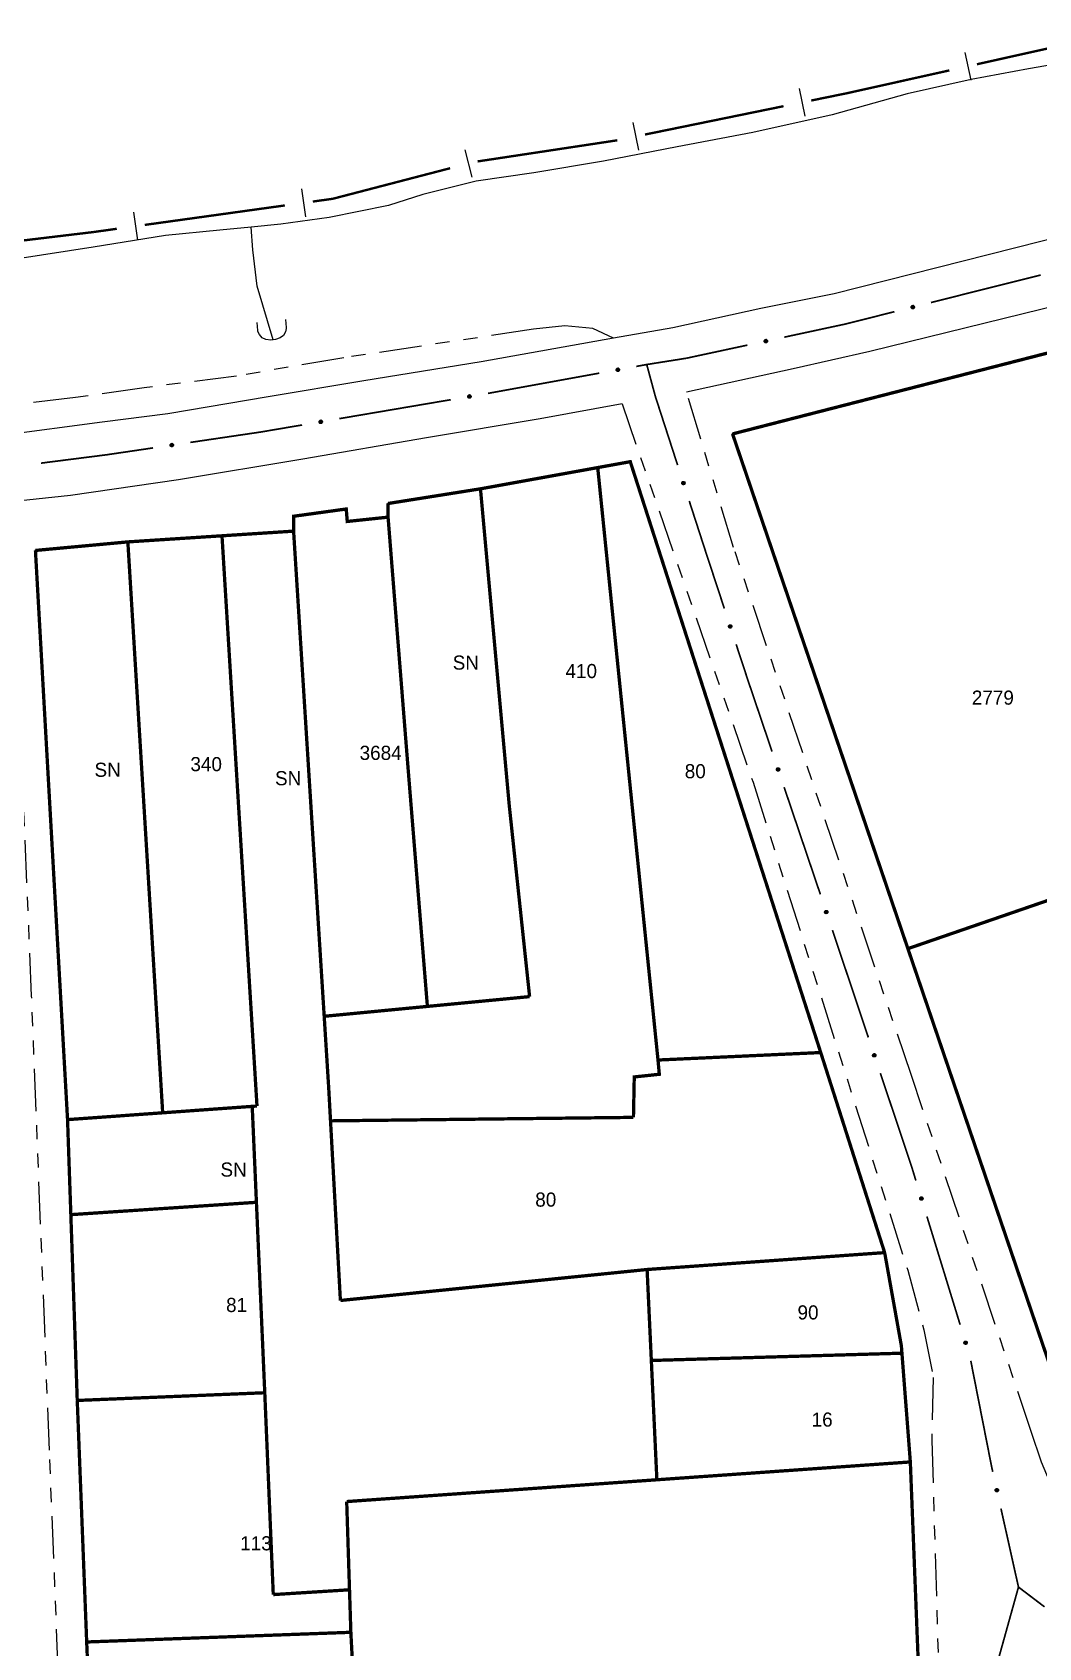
# Model space of a CAD drawing. Extents: x 205807 to 207855, y 4874692 to 4876446.
# Drawn here: x 206151.4 to 206258.1, y 4875890.2 to 4876061.6 of the extents above; entities that cross this region are included whole.
import ezdxf
from ezdxf.enums import TextEntityAlignment as Align

# ---------------------------------------------------------------- set-up
doc = ezdxf.new("R2010")
doc.units = 0
doc.header["$LTSCALE"] = 1.5
doc.header["$MEASUREMENT"] = 0
doc.linetypes.add('TRACO_25', pattern=[8, 3, -1, 1, -1, 1, -1])
for name, color, linetype in [('CD_MALHA_LOTES', 7, 'CONTINUOUS'), ('HD-CURSO-PERENE', 170, 'CONTINUOUS'), ('LM-LIM-SETORES-BAIRROS', 250, 'CONTINUOUS'), ('RU-QUADRA', 210, 'CONTINUOUS'), ('SV-EIXO-RUA-N-PAV', 6, 'CONTINUOUS'), ('SV-EIXO-RUA-PAV', 20, 'CONTINUOUS'), ('SV-FX-DOM-EST', 20, 'CONTINUOUS'), ('SV-PONTE-BUEIRO', 251, 'CONTINUOUS'), ('SV-RUA-NAO-PAV', 7, 'CONTINUOUS'), ('SV-RUA-PAVIM', 7, 'CONTINUOUS'), ('Th_NmrPort', 1, 'CONTINUOUS')]:
    doc.layers.add(name, color=color, linetype=linetype)

# ---------------------------------------------------------------- blocks, each defined once
blk = doc.blocks.new('COD119', base_point=(206910.585966, 4876308.450231))
at = {"layer": 'SV-PONTE-BUEIRO'}
blk.add_lwpolyline([(206909.075966, 4876306.450231), (206909.075966, 4876307.283564), (206909.075966, 4876307.408564), (206909.201799, 4876307.741897), (206909.453466, 4876308.116897), (206909.830966, 4876308.325231), (206910.334299, 4876308.450231), (206910.837633, 4876308.450231), (206911.340966, 4876308.325231), (206911.718466, 4876308.116897), (206911.970133, 4876307.741897), (206912.095966, 4876307.408564), (206912.095966, 4876307.283564), (206912.095966, 4876306.450231)], dxfattribs=at)

msp = doc.modelspace()

# ---------------------------------------------------------------- linework, layer by layer
at = {"layer": 'CD_MALHA_LOTES', "linetype": 'Continuous', "const_width": 0.35, "flags": 128}
for points in [[(206260.415152, 4876027.883624), (206225.667442, 4876018.962947)], [(206225.667442, 4876018.962947), (206244.270679, 4875964.352196)], [(206198.922288, 4876013.137279), (206211.361291, 4876015.390341)], [(206211.361291, 4876015.390341), (206214.815604, 4876016.016017), (206235.023507, 4875953.330075)], [(206217.757707, 4875952.537264), (206211.361291, 4876015.390341)], [(206189.122689, 4876011.581038), (206198.922288, 4876013.137279)], [(206198.922288, 4876013.137279), (206201.9734, 4875979.56777), (206204.135182, 4875959.263883)], [(206189.118629, 4876010.130055), (206189.122689, 4876011.581038)], [(206179.09516, 4876008.646856), (206179.099579, 4876010.226102), (206184.679585, 4876010.997503), (206184.78792, 4876009.674338), (206189.118629, 4876010.130055)], [(206193.290471, 4875958.224611), (206191.244662, 4875983.434431), (206189.118629, 4876010.130055)], [(206161.510145, 4876007.506438), (206171.498174, 4876008.154178)], [(206171.498174, 4876008.154178), (206179.09516, 4876008.646856)], [(206175.111405, 4875949.283458), (206171.498174, 4876008.154178)], [(206182.340886, 4875957.175288), (206179.09516, 4876008.646856)], [(206151.704361, 4876006.599564), (206161.510145, 4876007.506438)], [(206155.112582, 4875946.213215), (206151.704361, 4876006.599564)], [(206165.206219, 4875946.937918), (206161.510145, 4876007.506438)], [(206244.270679, 4875964.352196), (206277.37103, 4875975.758062)], [(206264.227594, 4875905.767657), (206244.270679, 4875964.352196)], [(206182.340886, 4875957.175288), (206193.290471, 4875958.224611)], [(206204.135182, 4875959.263883), (206193.290471, 4875958.224611)], [(206182.819204, 4875949.589998), (206182.340886, 4875957.175288)], [(206235.023507, 4875953.330075), (206217.757707, 4875952.537264)], [(206235.023507, 4875953.330075), (206241.80583, 4875932.103258)], [(206215.153707, 4875946.452818), (206215.238727, 4875950.742558), (206217.896625, 4875951.02435), (206217.757707, 4875952.537264)], [(206183.012127, 4875946.08317), (206182.819204, 4875949.589998)], [(206175.211275, 4875947.656261), (206175.111405, 4875949.283458)], [(206155.112582, 4875946.213215), (206165.206219, 4875946.937918)], [(206155.460807, 4875936.130737), (206155.112582, 4875946.213215)], [(206174.704633, 4875947.619885), (206165.206219, 4875946.937918)], [(206174.704633, 4875947.619885), (206175.211275, 4875947.656261)], [(206175.150625, 4875937.441335), (206174.704633, 4875947.619885)], [(206183.012127, 4875946.08317), (206215.153707, 4875946.452818)], [(206184.060503, 4875927.026432), (206183.012127, 4875946.08317)], [(206155.460807, 4875936.130737), (206175.150625, 4875937.441335)], [(206156.141586, 4875916.419552), (206155.460807, 4875936.130737)], [(206176.035957, 4875917.236006), (206175.150625, 4875937.441335)], [(206216.600852, 4875930.311872), (206241.80583, 4875932.103258)], [(206241.80583, 4875932.103258), (206243.57875, 4875922.211765), (206243.638791, 4875921.433194)], [(206216.600852, 4875930.311872), (206184.060503, 4875927.026432)], [(206217.049591, 4875920.660304), (206216.600852, 4875930.311872)], [(206217.049591, 4875920.660304), (206243.638791, 4875921.433194)], [(206217.638005, 4875908.0046), (206217.049591, 4875920.660304)], [(206243.638791, 4875921.433194), (206244.528612, 4875909.894533)], [(206156.141586, 4875916.419552), (206176.035957, 4875917.236006)], [(206176.938862, 4875895.82227), (206176.035957, 4875917.236006)], [(206157.142241, 4875890.794616), (206156.141586, 4875916.419552)], [(206244.528612, 4875909.894533), (206217.638005, 4875908.0046)], [(206244.528612, 4875909.894533), (206246.057968, 4875871.218472)], [(206184.729048, 4875905.691683), (206217.638005, 4875908.0046)], [(206185.02689, 4875896.331298), (206184.729048, 4875905.691683)], [(206185.02689, 4875896.331298), (206176.938862, 4875895.82227)], [(206185.170397, 4875891.821263), (206185.02689, 4875896.331298)], [(206157.142241, 4875890.794616), (206185.170397, 4875891.821263)], [(206186.918311, 4875858.303535), (206185.170397, 4875891.821263)], [(206158.550215, 4875857.26683), (206157.142241, 4875890.794616)]]:
    msp.add_lwpolyline(points, dxfattribs=at)
at = {"layer": 'HD-CURSO-PERENE', "linetype": 'Continuous'}
for points in [[(206263.399389, 4876058.80722, 2.231678), (206257.074158, 4876057.68606, 2.231678), (206250.997029, 4876056.571927, 2.231678), (206244.20655, 4876055.05981, 2.231678), (206236.253614, 4876052.806784, 2.231678), (206227.821645, 4876050.956496, 2.231678), (206219.774719, 4876049.433353, 2.231678), (206211.967803, 4876047.885203, 2.231678), (206204.569915, 4876046.656086, 2.231678), (206198.4534, 4876045.766575, 2.231678), (206192.823607, 4876044.362063, 2.231678), (206189.147089, 4876043.182247, 2.231678), (206182.877472, 4876041.916567, 2.231678), (206177.729761, 4876041.199559, 2.231678), (206174.607116, 4876040.894244, 2.231678), (206171.269855, 4876040.567946, 2.231678), (206165.490346, 4876039.997754, 2.231678), (206157.820348, 4876038.761705, 2.231678), (206149.830247, 4876037.526931, 2.231678)], [(206176.927219, 4876028.945427, 3.195933), (206175.246624, 4876034.651904, 2.581609), (206174.766339, 4876038.493474, 2.410532), (206174.607116, 4876040.894244, 2.410532)]]:
    msp.add_polyline3d(points, dxfattribs=at)
at = {"layer": 'LM-LIM-SETORES-BAIRROS', "const_width": 0.25}
for points in [[(206266.238641, 4876061.445457), (206251.598032, 4876058.181627)], [(206248.669911, 4876057.528861), (206237.933465, 4876055.135386)], [(206237.898581, 4876055.12761), (206234.01478, 4876054.33297)], [(206237.933465, 4876055.135386), (206237.898581, 4876055.12761)], [(206231.075669, 4876053.731618), (206216.380113, 4876050.724854)], [(206213.254956, 4876050.085436), (206198.611429, 4876047.870448)], [(206213.441002, 4876050.123501), (206213.254956, 4876050.085436)], [(206195.700719, 4876047.15119), (206184.088276, 4876044.1261)], [(206183.254021, 4876043.908773), (206181.136465, 4876043.614522)], [(206184.088276, 4876044.1261), (206183.254021, 4876043.908773)], [(206178.165017, 4876043.201616), (206163.307772, 4876041.137085)], [(206158.355357, 4876040.448908), (206157.85407, 4876040.379251)], [(206160.336323, 4876040.724179), (206158.355357, 4876040.448908)], [(206157.85407, 4876040.379251), (206145.448864, 4876038.89321)]]:
    msp.add_lwpolyline(points, dxfattribs=at)
at = {"layer": 'LM-LIM-SETORES-BAIRROS'}
for points in [[(206250.295609, 4876059.4281), (206250.948375, 4876056.499978)], [(206232.7344, 4876055.602075), (206233.335753, 4876052.662964)], [(206215.099733, 4876051.993959), (206215.701086, 4876049.054847)], [(206197.25799, 4876049.106927), (206198.014263, 4876046.203817)], [(206179.939529, 4876044.962611), (206180.352436, 4876041.991162)], [(206162.110836, 4876042.485174), (206162.523742, 4876039.513725)]]:
    msp.add_lwpolyline(points, dxfattribs=at)
at = {"layer": 'RU-QUADRA', "linetype": 'Continuous', "const_width": 0.18, "flags": 128}
for points in [[(206260.415152, 4876027.883624), (206225.667442, 4876018.962947), (206244.270679, 4875964.352196), (206264.227594, 4875905.767657)], [(206246.057968, 4875871.218472), (206244.528612, 4875909.894533), (206243.638791, 4875921.433194), (206243.57875, 4875922.211765), (206241.80583, 4875932.103258), (206235.023507, 4875953.330075), (206214.815604, 4876016.016017), (206211.361291, 4876015.390341), (206198.922288, 4876013.137279), (206189.122689, 4876011.581038), (206189.118629, 4876010.130055), (206184.78792, 4876009.674338), (206184.679585, 4876010.997503), (206179.099579, 4876010.226102), (206179.09516, 4876008.646856), (206171.498174, 4876008.154178), (206161.510145, 4876007.506438), (206151.704361, 4876006.599564), (206155.112582, 4875946.213215), (206155.460807, 4875936.130737), (206156.141586, 4875916.419552), (206157.142241, 4875890.794616), (206158.550215, 4875857.26683)]]:
    msp.add_lwpolyline(points, dxfattribs=at)
at = {"layer": 'SV-EIXO-RUA-N-PAV', "const_width": 0.18}
for points in [[(206216.606188, 4876026.164109), (206216.562759, 4876026.324795)], [(206217.481029, 4876022.927197), (206216.606188, 4876026.164109)], [(206217.680448, 4876022.311749), (206217.481029, 4876022.927197)], [(206219.838161, 4876015.652599), (206217.680448, 4876022.311749)], [(206222.806993, 4876006.490169), (206221.07114, 4876011.847371)], [(206222.92214, 4876006.140028), (206222.806993, 4876006.490169)], [(206224.79654, 4876000.440324), (206222.92214, 4876006.140028)], [(206227.306515, 4875992.80795), (206226.046139, 4875996.640521)], [(206227.615934, 4875991.893369), (206227.306515, 4875992.80795)], [(206229.859252, 4875985.262567), (206227.615934, 4875991.893369)], [(206234.986836, 4875970.10645), (206231.141148, 4875981.473538)], [(206240.075295, 4875954.937161), (206236.263061, 4875966.315512)], [(206244.6159, 4875941.384844), (206241.346039, 4875951.144377)], [(206244.823466, 4875940.708727), (206244.6159, 4875941.384844)], [(206245.116946, 4875939.752761), (206244.823466, 4875940.708727)], [(206249.812613, 4875924.457314), (206246.290862, 4875935.928899)], [(206253.155808, 4875909.383144), (206250.943318, 4875920.622597)], [(206253.274408, 4875908.851357), (206253.155808, 4875909.383144)], [(206256.002444, 4875896.619194), (206254.145104, 4875904.94727)], [(206256.002444, 4875896.619194), (206253.052646, 4875886.022087)], [(206256.374561, 4875896.336491), (206256.002444, 4875896.619194)], [(206258.763372, 4875894.52167), (206256.374561, 4875896.336491)]]:
    msp.add_lwpolyline(points, dxfattribs=at)
at = {"layer": 'SV-EIXO-RUA-N-PAV'}
for points in [[(206220.394219, 4876013.579369), (206220.350349, 4876013.600989), (206220.317065, 4876013.628541), (206220.295919, 4876013.659511), (206220.284369, 4876013.691751), (206220.276268, 4876013.726064), (206220.275732, 4876013.762461), (206220.284086, 4876013.80299), (206220.305465, 4876013.84715), (206220.335931, 4876013.879391), (206220.365184, 4876013.901747), (206220.398108, 4876013.915726), (206220.431574, 4876013.923038), (206220.4694, 4876013.922344), (206220.510389, 4876013.913476), (206220.554273, 4876013.890905), (206220.586718, 4876013.863669), (206220.606385, 4876013.833177), (206220.620229, 4876013.799988), (206220.628081, 4876013.764858), (206220.6284, 4876013.729126), (206220.619398, 4876013.687873), (206220.596546, 4876013.644854), (206220.569751, 4876013.612184), (206220.539543, 4876013.592094), (206220.506562, 4876013.5792), (206220.472244, 4876013.570656), (206220.435679, 4876013.568594), (206220.394219, 4876013.579369)], [(206225.361654, 4875998.369544), (206225.31769, 4875998.390972), (206225.284286, 4875998.418379), (206225.263005, 4875998.449256), (206225.251314, 4875998.481445), (206225.243063, 4875998.515722), (206225.242368, 4875998.552117), (206225.250545, 4875998.592682), (206225.271731, 4875998.636935), (206225.302055, 4875998.669309), (206225.33121, 4875998.691792), (206225.364073, 4875998.705915), (206225.397506, 4875998.713373), (206225.435335, 4875998.712844), (206225.476362, 4875998.704156), (206225.520345, 4875998.681776), (206225.552909, 4875998.654683), (206225.572709, 4875998.624277), (206225.586698, 4875998.591149), (206225.594703, 4875998.556053), (206225.595178, 4875998.520324), (206225.586357, 4875998.479031), (206225.563692, 4875998.435913), (206225.537041, 4875998.403126), (206225.506921, 4875998.382904), (206225.473996, 4875998.369866), (206225.439717, 4875998.361172), (206225.403161, 4875998.358951), (206225.361654, 4875998.369544)], [(206230.441971, 4875983.196672), (206230.397826, 4875983.217725), (206230.36419, 4875983.244846), (206230.342647, 4875983.275541), (206230.330683, 4875983.307629), (206230.32214, 4875983.341836), (206230.321136, 4875983.378223), (206230.328967, 4875983.418856), (206230.349775, 4875983.463288), (206230.379823, 4875983.495918), (206230.408786, 4875983.518649), (206230.441527, 4875983.533051), (206230.474896, 4875983.540794), (206230.512727, 4875983.540587), (206230.553827, 4875983.532248), (206230.597999, 4875983.510244), (206230.630792, 4875983.483429), (206230.65085, 4875983.453192), (206230.665121, 4875983.420185), (206230.673424, 4875983.385158), (206230.674204, 4875983.349434), (206230.665734, 4875983.308068), (206230.643437, 4875983.264758), (206230.617066, 4875983.231745), (206230.587119, 4875983.211268), (206230.554307, 4875983.19795), (206230.520102, 4875983.188965), (206230.483567, 4875983.186432), (206230.441971, 4875983.196672)], [(206235.558627, 4875968.072854), (206235.514482, 4875968.093907), (206235.480847, 4875968.121028), (206235.459303, 4875968.151723), (206235.447339, 4875968.183811), (206235.438796, 4875968.218017), (206235.437792, 4875968.254405), (206235.445623, 4875968.295038), (206235.466431, 4875968.339469), (206235.496479, 4875968.3721), (206235.525442, 4875968.394831), (206235.558183, 4875968.409233), (206235.591552, 4875968.416975), (206235.629384, 4875968.416768), (206235.670484, 4875968.40843), (206235.714655, 4875968.386425), (206235.747448, 4875968.35961), (206235.767506, 4875968.329374), (206235.781777, 4875968.296366), (206235.79008, 4875968.26134), (206235.79086, 4875968.225615), (206235.78239, 4875968.184249), (206235.760094, 4875968.14094), (206235.733722, 4875968.107927), (206235.703775, 4875968.08745), (206235.670963, 4875968.074132), (206235.636758, 4875968.065146), (206235.600223, 4875968.062614), (206235.558627, 4875968.072854)], [(206240.651934, 4875952.86956), (206240.607851, 4875952.890743), (206240.574295, 4875952.917963), (206240.552843, 4875952.948721), (206240.540973, 4875952.980844), (206240.53253, 4875953.015076), (206240.531633, 4875953.051466), (206240.539584, 4875953.092075), (206240.560523, 4875953.136446), (206240.590666, 4875953.168988), (206240.619696, 4875953.191633), (206240.65248, 4875953.205939), (206240.685871, 4875953.213583), (206240.723702, 4875953.213265), (206240.764777, 4875953.204806), (206240.808884, 4875953.182671), (206240.841598, 4875953.15576), (206240.861567, 4875953.125465), (206240.87574, 4875953.092415), (206240.88394, 4875953.057365), (206240.884615, 4875953.021638), (206240.876024, 4875952.980297), (206240.8536, 4875952.937053), (206240.827132, 4875952.904118), (206240.797124, 4875952.883729), (206240.764273, 4875952.870508), (206240.730042, 4875952.861623), (206240.693499, 4875952.859198), (206240.651934, 4875952.86956)], [(206245.640838, 4875937.67117), (206245.597308, 4875937.693467), (206245.564455, 4875937.721531), (206245.543791, 4875937.752825), (206245.532741, 4875937.785239), (206245.525172, 4875937.819674), (206245.5252, 4875937.856075), (206245.534181, 4875937.89647), (206245.556241, 4875937.940294), (206245.587202, 4875937.972059), (206245.616798, 4875937.993959), (206245.649934, 4875938.007427), (206245.683509, 4875938.014219), (206245.72132, 4875938.01294), (206245.762167, 4875938.003439), (206245.805697, 4875937.98019), (206245.837716, 4875937.952456), (206245.856908, 4875937.921663), (206245.870237, 4875937.888264), (206245.877543, 4875937.853016), (206245.87731, 4875937.817284), (206245.86767, 4875937.776175), (206245.844154, 4875937.733515), (206245.816857, 4875937.701263), (206245.786342, 4875937.681644), (206245.753164, 4875937.669262), (206245.718719, 4875937.66125), (206245.682126, 4875937.659755), (206245.640838, 4875937.67117)], [(206250.336506, 4875922.375723), (206250.292975, 4875922.39802), (206250.260122, 4875922.426084), (206250.239459, 4875922.457377), (206250.228409, 4875922.489792), (206250.22084, 4875922.524227), (206250.220868, 4875922.560628), (206250.229849, 4875922.601022), (206250.251909, 4875922.644846), (206250.282869, 4875922.676611), (206250.312465, 4875922.698512), (206250.345602, 4875922.71198), (206250.379177, 4875922.718772), (206250.416988, 4875922.717493), (206250.457834, 4875922.707992), (206250.501364, 4875922.684743), (206250.533384, 4875922.657009), (206250.552576, 4875922.626216), (206250.565905, 4875922.592817), (206250.573211, 4875922.557569), (206250.572977, 4875922.521837), (206250.563338, 4875922.480727), (206250.539822, 4875922.438068), (206250.512525, 4875922.405816), (206250.482009, 4875922.386197), (206250.448832, 4875922.373815), (206250.414387, 4875922.365803), (206250.377794, 4875922.364308), (206250.336506, 4875922.375723)], [(206253.633591, 4875906.735117), (206253.591941, 4875906.760755), (206253.561388, 4875906.791307), (206253.54324, 4875906.824124), (206253.534764, 4875906.857305), (206253.529916, 4875906.892227), (206253.532796, 4875906.928514), (206253.544914, 4875906.96808), (206253.57034, 4875907.010041), (206253.603695, 4875907.039283), (206253.634916, 4875907.058796), (206253.669006, 4875907.069627), (206253.70301, 4875907.073768), (206253.740604, 4875907.069529), (206253.780581, 4875907.056857), (206253.822155, 4875907.030269), (206253.851903, 4875907.000112), (206253.868623, 4875906.967909), (206253.879294, 4875906.933569), (206253.883816, 4875906.897857), (206253.880784, 4875906.862253), (206253.867953, 4875906.822025), (206253.841167, 4875906.781339), (206253.811427, 4875906.751326), (206253.779467, 4875906.734157), (206253.745422, 4875906.724413), (206253.710455, 4875906.719124), (206253.673857, 4875906.720501), (206253.633591, 4875906.735117)]]:
    msp.add_lwpolyline(points, close=True, dxfattribs=at)
for points in [[(206220.350349, 4876013.600989), (206220.275732, 4876013.762461)], [(206220.317065, 4876013.628541), (206220.276268, 4876013.726064)], [(206220.331308, 4876013.616613), (206220.279667, 4876013.736145)], [(206220.370801, 4876013.592117), (206220.28259, 4876013.77582)], [(206220.394219, 4876013.579369), (206220.284086, 4876013.80299)], [(206220.416401, 4876013.575336), (206220.297652, 4876013.822297)], [(206220.435679, 4876013.568594), (206220.305465, 4876013.84715)], [(206220.452638, 4876013.574168), (206220.321692, 4876013.858774)], [(206220.472244, 4876013.570656), (206220.335931, 4876013.879391)], [(206220.487193, 4876013.578193), (206220.350394, 4876013.885287)], [(206220.506562, 4876013.5792), (206220.365184, 4876013.901747)], [(206220.522662, 4876013.588251), (206220.384674, 4876013.907869)], [(206220.539543, 4876013.592094), (206220.398108, 4876013.915726)], [(206220.554309, 4876013.605677), (206220.416248, 4876013.916666)], [(206220.569751, 4876013.612184), (206220.431574, 4876013.923038)], [(206220.583432, 4876013.630892), (206220.452943, 4876013.918515)], [(206220.596546, 4876013.644854), (206220.4694, 4876013.922344)], [(206220.605333, 4876013.669544), (206220.491319, 4876013.915172)], [(206220.619398, 4876013.687873), (206220.510389, 4876013.913476)], [(206220.619938, 4876013.713005), (206220.535164, 4876013.894953)], [(206220.6284, 4876013.729126), (206220.554273, 4876013.890905)], [(206220.626298, 4876013.750925), (206220.572939, 4876013.871334)], [(206220.628081, 4876013.764858), (206220.586718, 4876013.863669)], [(206225.31769, 4875998.390972), (206225.242368, 4875998.552117)], [(206225.284286, 4875998.418379), (206225.243063, 4875998.515722)], [(206225.29858, 4875998.406513), (206225.246418, 4875998.525818)], [(206225.338181, 4875998.382189), (206225.249167, 4875998.565506)], [(206225.361654, 4875998.369544), (206225.250545, 4875998.592682)], [(206225.383853, 4875998.365608), (206225.264026, 4875998.612048)], [(206225.403161, 4875998.358951), (206225.271731, 4875998.636935)], [(206225.420095, 4875998.364599), (206225.287906, 4875998.64863)], [(206225.439717, 4875998.361172), (206225.302055, 4875998.669309)], [(206225.454632, 4875998.368775), (206225.316493, 4875998.675268)], [(206225.473996, 4875998.369866), (206225.33121, 4875998.691792)], [(206225.490057, 4875998.378988), (206225.350673, 4875998.697999)], [(206225.506921, 4875998.382904), (206225.364073, 4875998.705915)], [(206225.521627, 4875998.396552), (206225.382209, 4875998.706934)], [(206225.537041, 4875998.403126), (206225.397506, 4875998.713373)], [(206225.55064, 4875998.421894), (206225.418895, 4875998.708943)], [(206225.563692, 4875998.435913), (206225.435335, 4875998.712844)], [(206225.572372, 4875998.460642), (206225.457286, 4875998.705768)], [(206225.586357, 4875998.479031), (206225.476362, 4875998.704156)], [(206225.586787, 4875998.504165), (206225.501218, 4875998.685742)], [(206225.595178, 4875998.520324), (206225.520345, 4875998.681776)], [(206225.592981, 4875998.542113), (206225.539096, 4875998.662288)], [(206225.594703, 4875998.556053), (206225.552909, 4875998.654683)], [(206230.397826, 4875983.217725), (206230.321136, 4875983.378223)], [(206230.36419, 4875983.244846), (206230.32214, 4875983.341836)], [(206230.378585, 4875983.233103), (206230.325409, 4875983.35196)], [(206230.418391, 4875983.209117), (206230.32782, 4875983.391669)], [(206230.441971, 4875983.196672), (206230.328967, 4875983.418856)], [(206230.464203, 4875983.192925), (206230.342283, 4875983.438336)], [(206230.483567, 4875983.186432), (206230.349775, 4875983.463288)], [(206230.500452, 4875983.192224), (206230.36585, 4875983.47512)], [(206230.520102, 4875983.188965), (206230.379823, 4875983.495918)], [(206230.534953, 4875983.196694), (206230.394209, 4875983.502)], [(206230.554307, 4875983.19795), (206230.408786, 4875983.518649)], [(206230.570289, 4875983.207208), (206230.428195, 4875983.525022)], [(206230.587119, 4875983.211268), (206230.441527, 4875983.533051)], [(206230.601709, 4875983.225041), (206230.459654, 4875983.534224)], [(206230.617066, 4875983.231745), (206230.474896, 4875983.540794)], [(206230.630505, 4875983.250629), (206230.496321, 4875983.536546)], [(206230.643437, 4875983.264758), (206230.512727, 4875983.540587)], [(206230.651906, 4875983.28956), (206230.534738, 4875983.533698)], [(206230.665734, 4875983.308068), (206230.553827, 4875983.532248)], [(206230.66595, 4875983.333205), (206230.578839, 4875983.514046)], [(206230.674204, 4875983.349434), (206230.597999, 4875983.510244)], [(206230.671821, 4875983.371203), (206230.616915, 4875983.490915)], [(206230.673424, 4875983.385158), (206230.630792, 4875983.483429)], [(206235.514482, 4875968.093907), (206235.437792, 4875968.254405)], [(206235.480847, 4875968.121028), (206235.438796, 4875968.218017)], [(206235.495241, 4875968.109285), (206235.442066, 4875968.228142)], [(206235.535047, 4875968.085299), (206235.444477, 4875968.267851)], [(206235.558627, 4875968.072854), (206235.445623, 4875968.295038)], [(206235.580859, 4875968.069107), (206235.458939, 4875968.314518)], [(206235.600223, 4875968.062614), (206235.466431, 4875968.339469)], [(206235.617109, 4875968.068406), (206235.482507, 4875968.351301)], [(206235.636758, 4875968.065146), (206235.496479, 4875968.3721)], [(206235.651609, 4875968.072876), (206235.510866, 4875968.378182)], [(206235.670963, 4875968.074132), (206235.525442, 4875968.394831)], [(206235.686945, 4875968.08339), (206235.544851, 4875968.401204)], [(206235.703775, 4875968.08745), (206235.558183, 4875968.409233)], [(206235.718365, 4875968.101222), (206235.57631, 4875968.410406)], [(206235.733722, 4875968.107927), (206235.591552, 4875968.416975)], [(206235.747161, 4875968.12681), (206235.612977, 4875968.412728)], [(206235.760094, 4875968.14094), (206235.629384, 4875968.416768)], [(206235.768562, 4875968.165741), (206235.651394, 4875968.409879)], [(206235.78239, 4875968.184249), (206235.670484, 4875968.40843)], [(206235.782606, 4875968.209386), (206235.695495, 4875968.390228)], [(206235.79086, 4875968.225615), (206235.714655, 4875968.386425)], [(206235.788477, 4875968.247385), (206235.733571, 4875968.367097)], [(206235.79008, 4875968.26134), (206235.747448, 4875968.35961)], [(206240.674155, 4875952.865748), (206240.552957, 4875953.111517)], [(206240.693499, 4875952.859198), (206240.560523, 4875953.136446)], [(206240.710402, 4875952.864941), (206240.576633, 4875953.148231)], [(206240.730042, 4875952.861623), (206240.590666, 4875953.168988)], [(206240.744916, 4875952.869309), (206240.605071, 4875953.175027)], [(206240.764273, 4875952.870508), (206240.619696, 4875953.191633)], [(206240.780283, 4875952.879719), (206240.639124, 4875953.197949)], [(206240.797124, 4875952.883729), (206240.65248, 4875953.205939)], [(206240.811755, 4875952.897459), (206240.67061, 4875953.207059)], [(206240.827132, 4875952.904118), (206240.685871, 4875953.213583)], [(206240.840626, 4875952.922962), (206240.707284, 4875953.209273)], [(206240.8536, 4875952.937053), (206240.723702, 4875953.213265)], [(206240.862141, 4875952.96183), (206240.745692, 4875953.206312)], [(206240.876024, 4875952.980297), (206240.764777, 4875953.204806)], [(206240.876314, 4875953.005433), (206240.789735, 4875953.18653)], [(206240.884615, 4875953.021638), (206240.808884, 4875953.182671)], [(206240.882296, 4875953.043415), (206240.827743, 4875953.163288)], [(206240.88394, 4875953.057365), (206240.841598, 4875953.15576)], [(206240.607851, 4875952.890743), (206240.531633, 4875953.051466)], [(206240.574295, 4875952.917963), (206240.53253, 4875953.015076)], [(206240.588656, 4875952.906177), (206240.53583, 4875953.02519)], [(206240.628391, 4875952.882074), (206240.538358, 4875953.064892)], [(206240.651934, 4875952.86956), (206240.539584, 4875953.092075)], [(206245.564455, 4875937.721531), (206245.525172, 4875937.819674)], [(206245.597308, 4875937.693467), (206245.5252, 4875937.856075)], [(206245.578511, 4875937.709384), (206245.528727, 4875937.829701)], [(206245.61762, 4875937.684279), (206245.532264, 4875937.869326)], [(206245.640838, 4875937.67117), (206245.534181, 4875937.89647)], [(206245.662955, 4875937.666794), (206245.548043, 4875937.915565)], [(206245.682126, 4875937.659755), (206245.556241, 4875937.940294)], [(206245.69917, 4875937.665066), (206245.572645, 4875937.951665)], [(206245.718719, 4875937.66125), (206245.587202, 4875937.972059)], [(206245.733783, 4875937.668555), (206245.601755, 4875937.97773)], [(206245.753164, 4875937.669262), (206245.616798, 4875937.993959)], [(206245.769403, 4875937.678063), (206245.63638, 4875937.999779)], [(206245.786342, 4875937.681644), (206245.649934, 4875938.007427)], [(206245.801316, 4875937.694997), (206245.668087, 4875938.008085)], [(206245.816857, 4875937.701263), (206245.683509, 4875938.014219)], [(206245.830826, 4875937.719758), (206245.704806, 4875938.009366)], [(206245.844154, 4875937.733515), (206245.72132, 4875938.01294)], [(206245.853323, 4875937.758066), (206245.743126, 4875938.005429)], [(206245.86767, 4875937.776175), (206245.762167, 4875938.003439)], [(206245.868599, 4875937.801295), (206245.786652, 4875937.984535)], [(206245.87731, 4875937.817284), (206245.805697, 4875937.98019)], [(206245.875545, 4875937.839112), (206245.824057, 4875937.960333)], [(206245.877543, 4875937.853016), (206245.837716, 4875937.952456)], [(206250.260122, 4875922.426084), (206250.22084, 4875922.524227)], [(206250.292975, 4875922.39802), (206250.220868, 4875922.560628)], [(206250.274178, 4875922.413937), (206250.224395, 4875922.534254)], [(206250.313288, 4875922.388832), (206250.227931, 4875922.573879)], [(206250.336506, 4875922.375723), (206250.229849, 4875922.601022)], [(206250.358622, 4875922.371347), (206250.243711, 4875922.620117)], [(206250.377794, 4875922.364308), (206250.251909, 4875922.644846)], [(206250.394837, 4875922.369618), (206250.268313, 4875922.656218)], [(206250.414387, 4875922.365803), (206250.282869, 4875922.676611)], [(206250.429451, 4875922.373108), (206250.297423, 4875922.682283)], [(206250.448832, 4875922.373815), (206250.312465, 4875922.698512)], [(206250.465071, 4875922.382616), (206250.332048, 4875922.704332)], [(206250.482009, 4875922.386197), (206250.345602, 4875922.71198)], [(206250.496984, 4875922.39955), (206250.363755, 4875922.712638)], [(206250.512525, 4875922.405816), (206250.379177, 4875922.718772)], [(206250.526494, 4875922.424311), (206250.400473, 4875922.713919)], [(206250.539822, 4875922.438068), (206250.416988, 4875922.717493)], [(206250.548991, 4875922.462619), (206250.438794, 4875922.709982)], [(206250.563338, 4875922.480727), (206250.457834, 4875922.707992)], [(206250.564267, 4875922.505848), (206250.48232, 4875922.689088)], [(206250.572977, 4875922.521837), (206250.501364, 4875922.684743)], [(206250.571213, 4875922.543665), (206250.519725, 4875922.664886)], [(206250.573211, 4875922.557569), (206250.533384, 4875922.657009)], [(206253.561388, 4875906.791307), (206253.529916, 4875906.892227)], [(206253.591941, 4875906.760755), (206253.532796, 4875906.928514)], [(206253.574449, 4875906.778096), (206253.534246, 4875906.901945)], [(206253.611471, 4875906.750004), (206253.540876, 4875906.941171)], [(206253.633591, 4875906.735117), (206253.544914, 4875906.96808)], [(206253.655296, 4875906.729021), (206253.56023, 4875906.98603)], [(206253.673857, 4875906.720501), (206253.57034, 4875907.010041)], [(206253.691264, 4875906.72446), (206253.587585, 4875907.020092)], [(206253.710455, 4875906.719124), (206253.603695, 4875907.039283)], [(206253.726045, 4875906.725227), (206253.618648, 4875907.043796)], [(206253.745422, 4875906.724413), (206253.634916, 4875907.058796)], [(206253.7623, 4875906.731915), (206253.654894, 4875907.063064)], [(206253.779467, 4875906.734157), (206253.669006, 4875907.069627)], [(206253.795442, 4875906.746296), (206253.687154, 4875907.068861)], [(206253.811427, 4875906.751326), (206253.70301, 4875907.073768)], [(206253.826802, 4875906.768668), (206253.72386, 4875907.067261)], [(206253.841167, 4875906.781339), (206253.740604, 4875907.069529)], [(206253.852231, 4875906.805097), (206253.761754, 4875907.060333)], [(206253.867953, 4875906.822025), (206253.780581, 4875907.056857)], [(206253.870847, 4875906.846996), (206253.80351, 4875907.036093)], [(206253.880784, 4875906.862253), (206253.822155, 4875907.030269)], [(206253.880735, 4875906.884152), (206253.838903, 4875907.009035)], [(206253.883816, 4875906.897857), (206253.851903, 4875907.000112)]]:
    msp.add_lwpolyline(points, dxfattribs=at)
at = {"layer": 'SV-EIXO-RUA-PAV', "const_width": 0.18}
for points in [[(206258.360984, 4876035.823241), (206246.722051, 4876032.901727)], [(206242.842406, 4876031.927889), (206237.992851, 4876030.710592)], [(206237.586684, 4876030.608639), (206231.152553, 4876029.224955)], [(206237.992851, 4876030.710592), (206237.586684, 4876030.608639)], [(206220.769952, 4876026.992138), (206217.431662, 4876026.46262)], [(206221.37607, 4876027.122485), (206220.769952, 4876026.992138)], [(206227.24196, 4876028.383967), (206221.37607, 4876027.122485)], [(206211.525061, 4876025.409157), (206199.718496, 4876023.263229)], [(206216.562759, 4876026.324795), (206215.460583, 4876026.124467)], [(206217.431662, 4876026.46262), (206216.562759, 4876026.324795)], [(206195.775162, 4876022.592336), (206183.944892, 4876020.581189)], [(206180.001469, 4876019.910807), (206176.058045, 4876019.240425)], [(206175.563683, 4876019.156384), (206168.145509, 4876018.061451)], [(206176.058045, 4876019.240425), (206175.563683, 4876019.156384)], [(206159.229151, 4876016.745383), (206152.298074, 4876015.862844)], [(206159.241974, 4876016.747275), (206159.229151, 4876016.745383)], [(206164.188382, 4876017.477373), (206159.241974, 4876016.747275)]]:
    msp.add_lwpolyline(points, dxfattribs=at)
at = {"layer": 'SV-EIXO-RUA-PAV'}
for points in [[(206244.948386, 4876032.34302), (206244.92386, 4876032.300706), (206244.894128, 4876032.269354), (206244.861804, 4876032.250342), (206244.82886, 4876032.24099), (206244.794078, 4876032.235219), (206244.757728, 4876032.237136), (206244.717854, 4876032.248202), (206244.675234, 4876032.272507), (206244.645119, 4876032.305075), (206244.624785, 4876032.335768), (206244.613055, 4876032.369559), (206244.608015, 4876032.403441), (206244.611255, 4876032.441134), (206244.622863, 4876032.481433), (206244.64834, 4876032.523697), (206244.677699, 4876032.554234), (206244.709448, 4876032.571802), (206244.743493, 4876032.583379), (206244.779073, 4876032.588846), (206244.814745, 4876032.586758), (206244.855298, 4876032.574997), (206244.89668, 4876032.549298), (206244.927471, 4876032.520364), (206244.94548, 4876032.488871), (206244.956123, 4876032.455096), (206244.962336, 4876032.420281), (206244.961929, 4876032.38366), (206244.948386, 4876032.34302)], [(206229.36087, 4876028.727049), (206229.334915, 4876028.685596), (206229.304131, 4876028.655276), (206229.271178, 4876028.637378), (206229.237934, 4876028.629154), (206229.202976, 4876028.624572), (206229.166712, 4876028.627728), (206229.127238, 4876028.640147), (206229.085472, 4876028.665891), (206229.056485, 4876028.699467), (206229.037209, 4876028.730835), (206229.026638, 4876028.765007), (206229.022756, 4876028.799041), (206229.02728, 4876028.836602), (206229.040256, 4876028.876481), (206229.067159, 4876028.917852), (206229.097542, 4876028.94737), (206229.129871, 4876028.963845), (206229.164291, 4876028.974255), (206229.200037, 4876028.978505), (206229.235617, 4876028.975202), (206229.275745, 4876028.962065), (206229.316227, 4876028.934971), (206229.346013, 4876028.905003), (206229.362938, 4876028.872915), (206229.372423, 4876028.838796), (206229.377446, 4876028.80379), (206229.375791, 4876028.767204), (206229.36087, 4876028.727049)], [(206213.653872, 4876025.6842), (206213.626603, 4876025.643599), (206213.594864, 4876025.614281), (206213.561354, 4876025.597447), (206213.527864, 4876025.590293), (206213.492777, 4876025.586832), (206213.456633, 4876025.591148), (206213.417577, 4876025.604825), (206213.376657, 4876025.631893), (206213.34876, 4876025.666381), (206213.330499, 4876025.69835), (206213.321028, 4876025.732843), (206213.318238, 4876025.766984), (206213.323962, 4876025.80438), (206213.338208, 4876025.843824), (206213.366423, 4876025.884312), (206213.397736, 4876025.912842), (206213.430576, 4876025.928273), (206213.465312, 4876025.937575), (206213.501175, 4876025.940678), (206213.536631, 4876025.936237), (206213.576318, 4876025.921822), (206213.615911, 4876025.893445), (206213.644723, 4876025.862539), (206213.660611, 4876025.829924), (206213.668999, 4876025.79552), (206213.672897, 4876025.76037), (206213.670071, 4876025.723856), (206213.653872, 4876025.6842)], [(206197.906971, 4876022.843083), (206197.879241, 4876022.802796), (206197.84717, 4876022.773842), (206197.81347, 4876022.757391), (206197.7799, 4876022.750619), (206197.744776, 4876022.747559), (206197.708683, 4876022.752287), (206197.669787, 4876022.766408), (206197.629178, 4876022.793941), (206197.601676, 4876022.828744), (206197.58378, 4876022.86092), (206197.574703, 4876022.895518), (206197.572303, 4876022.929689), (206197.578453, 4876022.967018), (206197.593148, 4876023.006297), (206197.621823, 4876023.04646), (206197.653459, 4876023.074631), (206197.686473, 4876023.089687), (206197.721313, 4876023.098592), (206197.757209, 4876023.101286), (206197.792612, 4876023.096441), (206197.832132, 4876023.081574), (206197.871399, 4876023.052747), (206197.899856, 4876023.021515), (206197.915372, 4876022.988721), (206197.923366, 4876022.954223), (206197.926864, 4876022.919032), (206197.923622, 4876022.882552), (206197.906971, 4876022.843083)], [(206182.133277, 4876020.161555), (206182.105547, 4876020.121268), (206182.073476, 4876020.092313), (206182.039777, 4876020.075863), (206182.006207, 4876020.069091), (206181.971083, 4876020.066031), (206181.93499, 4876020.070759), (206181.896093, 4876020.08488), (206181.855484, 4876020.112413), (206181.827982, 4876020.147216), (206181.810087, 4876020.179392), (206181.80101, 4876020.21399), (206181.798609, 4876020.248161), (206181.80476, 4876020.28549), (206181.819455, 4876020.324768), (206181.848129, 4876020.364932), (206181.879765, 4876020.393103), (206181.912779, 4876020.408159), (206181.947619, 4876020.417064), (206181.983516, 4876020.419758), (206182.018918, 4876020.414913), (206182.058439, 4876020.400046), (206182.097706, 4876020.371219), (206182.126163, 4876020.339986), (206182.141678, 4876020.307193), (206182.149673, 4876020.272695), (206182.15317, 4876020.237503), (206182.149928, 4876020.201024), (206182.133277, 4876020.161555)], [(206166.32516, 4876017.681491), (206166.296557, 4876017.641819), (206166.263861, 4876017.613572), (206166.22981, 4876017.597862), (206166.1961, 4876017.591825), (206166.160918, 4876017.589533), (206166.124937, 4876017.595048), (206166.086358, 4876017.610015), (206166.04636, 4876017.638429), (206166.019625, 4876017.673825), (206166.002436, 4876017.706384), (206165.994117, 4876017.741172), (206165.992464, 4876017.775387), (206165.999428, 4876017.812573), (206166.014978, 4876017.851521), (206166.044523, 4876017.891049), (206166.076767, 4876017.918521), (206166.110102, 4876017.932853), (206166.145128, 4876017.940994), (206166.181075, 4876017.942904), (206166.216363, 4876017.937286), (206166.255549, 4876017.92156), (206166.294177, 4876017.891882), (206166.321945, 4876017.860035), (206166.33674, 4876017.826911), (206166.34398, 4876017.792246), (206166.346707, 4876017.756987), (206166.342669, 4876017.720587), (206166.32516, 4876017.681491)]]:
    msp.add_lwpolyline(points, close=True, dxfattribs=at)
for points in [[(206244.927471, 4876032.520364), (206244.608015, 4876032.403441)], [(206244.89668, 4876032.549298), (206244.611255, 4876032.441134)], [(206244.94548, 4876032.488871), (206244.613055, 4876032.369559)], [(206244.932922, 4876032.504519), (206244.61334, 4876032.387721)], [(206244.909726, 4876032.535274), (206244.613967, 4876032.424457)], [(206244.872637, 4876032.559729), (206244.619888, 4876032.462521)], [(206244.948177, 4876032.471769), (206244.619989, 4876032.355626)], [(206244.855298, 4876032.574997), (206244.622863, 4876032.481433)], [(206244.956123, 4876032.455096), (206244.624785, 4876032.335768)], [(206244.955823, 4876032.435704), (206244.640211, 4876032.319903)], [(206244.83026, 4876032.577229), (206244.643013, 4876032.504904)], [(206244.962336, 4876032.420281), (206244.645119, 4876032.305075)], [(206244.814745, 4876032.586758), (206244.64834, 4876032.523697)], [(206244.957511, 4876032.400956), (206244.66473, 4876032.28948)], [(206244.792854, 4876032.586129), (206244.669124, 4876032.541002)], [(206244.961929, 4876032.38366), (206244.675234, 4876032.272507)], [(206244.779073, 4876032.588846), (206244.677699, 4876032.554234)], [(206244.953904, 4876032.36488), (206244.699504, 4876032.263037)], [(206244.948386, 4876032.34302), (206244.717854, 4876032.248202)], [(206244.93409, 4876032.320514), (206244.744861, 4876032.244878)], [(206244.92386, 4876032.300706), (206244.757728, 4876032.237136)], [(206244.906988, 4876032.28276), (206244.784249, 4876032.23929)], [(206244.894128, 4876032.269354), (206244.794078, 4876032.235219)], [(206229.346013, 4876028.905003), (206229.022756, 4876028.799041)], [(206229.362938, 4876028.872915), (206229.026638, 4876028.765007)], [(206229.316227, 4876028.934971), (206229.02728, 4876028.836602)], [(206229.350921, 4876028.888981), (206229.027542, 4876028.783149)], [(206229.328788, 4876028.92051), (206229.029421, 4876028.819841)], [(206229.36505, 4876028.855731), (206229.033094, 4876028.750845)], [(206229.292554, 4876028.946215), (206229.036637, 4876028.857682)], [(206229.372423, 4876028.838796), (206229.037209, 4876028.730835)], [(206229.275745, 4876028.962065), (206229.040256, 4876028.876481)], [(206229.371462, 4876028.819426), (206229.052085, 4876028.714454)], [(206229.377446, 4876028.80379), (206229.056485, 4876028.699467)], [(206229.250797, 4876028.96515), (206229.061194, 4876028.899252)], [(206229.235617, 4876028.975202), (206229.067159, 4876028.917852)], [(206229.371964, 4876028.78464), (206229.075553, 4876028.683212)], [(206229.375791, 4876028.767204), (206229.085472, 4876028.665891)], [(206229.213717, 4876028.97532), (206229.08852, 4876028.934438)], [(206229.200037, 4876028.978505), (206229.097542, 4876028.94737)], [(206229.36713, 4876028.748708), (206229.109405, 4876028.655599)], [(206229.36087, 4876028.727049), (206229.127238, 4876028.640147)], [(206229.345814, 4876028.705044), (206229.154117, 4876028.635904)], [(206229.334915, 4876028.685596), (206229.166712, 4876028.627728)], [(206229.317441, 4876028.668236), (206229.193291, 4876028.628976)], [(206229.304131, 4876028.655276), (206229.202976, 4876028.624572)], [(206213.644723, 4876025.862539), (206213.318238, 4876025.766984)], [(206213.660611, 4876025.829924), (206213.321028, 4876025.732843)], [(206213.649115, 4876025.846368), (206213.322512, 4876025.750946)], [(206213.615911, 4876025.893445), (206213.323962, 4876025.80438)], [(206213.628002, 4876025.878589), (206213.325566, 4876025.78756)], [(206213.662172, 4876025.812682), (206213.327026, 4876025.718482)], [(206213.668999, 4876025.79552), (206213.330499, 4876025.69835)], [(206213.592611, 4876025.905441), (206213.333989, 4876025.82515)], [(206213.576318, 4876025.921822), (206213.338208, 4876025.843824)], [(206213.667418, 4876025.77619), (206213.344843, 4876025.681501)], [(206213.672897, 4876025.76037), (206213.34876, 4876025.666381)], [(206213.551482, 4876025.925704), (206213.359865, 4876025.865912)], [(206213.536631, 4876025.936237), (206213.366423, 4876025.884312)], [(206213.666805, 4876025.741406), (206213.367297, 4876025.649523)], [(206213.670071, 4876025.723856), (206213.376657, 4876025.631893)], [(206213.514747, 4876025.937056), (206213.388304, 4876025.900205)], [(206213.501175, 4876025.940678), (206213.397736, 4876025.912842)], [(206213.660823, 4876025.705647), (206213.400248, 4876025.62084)], [(206213.653872, 4876025.6842), (206213.417577, 4876025.604825)], [(206213.63812, 4876025.662688), (206213.444306, 4876025.599723)], [(206213.626603, 4876025.643599), (206213.456633, 4876025.591148)], [(206213.608582, 4876025.626808), (206213.483238, 4876025.591544)], [(206213.594864, 4876025.614281), (206213.492777, 4876025.586832)], [(206197.899856, 4876023.021515), (206197.572303, 4876022.929689)], [(206197.915372, 4876022.988721), (206197.574703, 4876022.895518)], [(206197.904063, 4876023.005295), (206197.576394, 4876022.913604)], [(206197.871399, 4876023.052747), (206197.578453, 4876022.967018)], [(206197.88332, 4876023.037755), (206197.579865, 4876022.950181)], [(206197.916735, 4876022.971462), (206197.580537, 4876022.88109)], [(206197.923366, 4876022.954223), (206197.58378, 4876022.86092)], [(206197.848237, 4876023.065009), (206197.588716, 4876022.987672)], [(206197.832132, 4876023.081574), (206197.593148, 4876023.006297)], [(206197.921565, 4876022.934913), (206197.597931, 4876022.843908)], [(206197.926864, 4876022.919032), (206197.601676, 4876022.828744)], [(206197.807342, 4876023.085739), (206197.615056, 4876023.028136)], [(206197.920556, 4876022.900139), (206197.62002, 4876022.811677)], [(206197.792612, 4876023.096441), (206197.621823, 4876023.04646)], [(206197.923622, 4876022.882552), (206197.629178, 4876022.793941)], [(206197.770738, 4876023.09751), (206197.643884, 4876023.062103)], [(206197.914166, 4876022.86445), (206197.652641, 4876022.78262)], [(206197.757209, 4876023.101286), (206197.653459, 4876023.074631)], [(206197.906971, 4876022.843083), (206197.669787, 4876022.766408)], [(206197.890974, 4876022.821752), (206197.696455, 4876022.761002)], [(206197.879241, 4876022.802796), (206197.708683, 4876022.752287)], [(206197.86103, 4876022.786212), (206197.735292, 4876022.752379)], [(206197.84717, 4876022.773842), (206197.744776, 4876022.747559)], [(206182.126163, 4876020.339986), (206181.798609, 4876020.248161)], [(206182.141678, 4876020.307193), (206181.80101, 4876020.21399)], [(206182.13037, 4876020.323766), (206181.802701, 4876020.232076)], [(206182.097706, 4876020.371219), (206181.80476, 4876020.28549)], [(206182.109627, 4876020.356226), (206181.806171, 4876020.268652)], [(206182.143042, 4876020.289934), (206181.806844, 4876020.199562)], [(206182.149673, 4876020.272695), (206181.810087, 4876020.179392)], [(206182.074543, 4876020.383481), (206181.815023, 4876020.306144)], [(206182.058439, 4876020.400046), (206181.819455, 4876020.324768)], [(206182.147871, 4876020.253384), (206181.824238, 4876020.16238)], [(206182.15317, 4876020.237503), (206181.827982, 4876020.147216)], [(206182.033648, 4876020.404211), (206181.841362, 4876020.346608)], [(206182.146862, 4876020.21861), (206181.846326, 4876020.130148)], [(206182.018918, 4876020.414913), (206181.848129, 4876020.364932)], [(206182.149928, 4876020.201024), (206181.855484, 4876020.112413)], [(206181.997045, 4876020.415981), (206181.870191, 4876020.380575)], [(206182.140473, 4876020.182921), (206181.878948, 4876020.101092)], [(206181.983516, 4876020.419758), (206181.879765, 4876020.393103)], [(206182.133277, 4876020.161555), (206181.896093, 4876020.08488)], [(206182.117281, 4876020.140224), (206181.922762, 4876020.079474)], [(206182.105547, 4876020.121268), (206181.93499, 4876020.070759)], [(206182.087336, 4876020.104683), (206181.961598, 4876020.070851)], [(206182.073476, 4876020.092313), (206181.971083, 4876020.066031)], [(206166.321945, 4876017.860035), (206165.992464, 4876017.775387)], [(206166.33674, 4876017.826911), (206165.994117, 4876017.741172)], [(206166.325797, 4876017.843727), (206165.996203, 4876017.759217)], [(206166.294177, 4876017.891882), (206165.999428, 4876017.812573)], [(206166.337727, 4876017.809626), (206165.999635, 4876017.72662)], [(206166.305768, 4876017.876633), (206166.000472, 4876017.795709)], [(206166.34398, 4876017.792246), (206166.002436, 4876017.706384)], [(206166.271288, 4876017.904647), (206166.01014, 4876017.832998)], [(206166.255549, 4876017.92156), (206166.014978, 4876017.851521)], [(206166.341757, 4876017.77298), (206166.016212, 4876017.689067)], [(206166.346707, 4876017.756987), (206166.019625, 4876017.673825)], [(206166.230856, 4876017.926265), (206166.037357, 4876017.872877)], [(206166.339988, 4876017.738236), (206166.037591, 4876017.65636)], [(206166.216363, 4876017.937286), (206166.044523, 4876017.891049)], [(206166.342669, 4876017.720587), (206166.04636, 4876017.638429)], [(206166.194518, 4876017.938833), (206166.066921, 4876017.906206)], [(206166.33282, 4876017.702695), (206166.069571, 4876017.626598)], [(206166.181075, 4876017.942904), (206166.076767, 4876017.918521)], [(206166.32516, 4876017.681491), (206166.086358, 4876017.610015)], [(206166.308702, 4876017.660515), (206166.112902, 4876017.604028)], [(206166.296557, 4876017.641819), (206166.124937, 4876017.595048)], [(206166.277988, 4876017.625637), (206166.151541, 4876017.594559)], [(206166.263861, 4876017.613572), (206166.160918, 4876017.589533)]]:
    msp.add_lwpolyline(points, dxfattribs=at)
at = {"layer": 'SV-FX-DOM-EST', "linetype": 'TRACO_25'}
msp.add_polyline3d([(206213.01907, 4876029.104088, 4.821168), (206210.837774, 4876030.133011, 4.751183), (206207.877611, 4876030.425389, 4.751183), (206204.531486, 4876030.061946, 4.696749), (206184.420393, 4876027.047703, 4.782287), (206173.051171, 4876025.096889, 4.953365), (206163.236464, 4876023.861371, 4.953365), (206155.967155, 4876022.824139, 4.953365), (206147.825791, 4876021.870548, 4.98447), (206139.395931, 4876020.773809, 5.038904), (206131.446224, 4876019.675157, 5.101113), (206121.936871, 4876018.887349, 5.101113), (206119.322143, 4876016.134395, 5.178876)], dxfattribs=at)
at = {"layer": 'SV-RUA-NAO-PAV', "linetype": 'TRACO_25'}
for points in [[(206487.98667, 4875603.907564, 4.976694), (206464.140174, 4875633.473844, 4.976694), (206429.213717, 4875681.063101, 5.513255), (206390.701104, 4875728.305905, 5.816528), (206377.682201, 4875745.970189, 5.769871), (206355.789913, 4875775.630555, 5.723213), (206332.584066, 4875807.749226, 5.396611), (206291.58666, 4875862.15271, 5.342177), (206262.097068, 4875902.256875, 5.248862), (206260.051154, 4875906.104965, 5.248862), (206258.445179, 4875909.879152, 5.241086), (206257.365892, 4875913.122146, 5.241086), (206244.603623, 4875951.003189, 5.178876), (206225.769795, 4876006.921655, 4.73563), (206220.798194, 4876023.383448, 4.688972)], [(206213.941674, 4876022.139748, 4.852273), (206227.836765, 4875981.997927, 5.29552), (206244.249433, 4875930.241692, 5.684332), (206245.976271, 4875923.901722, 5.707661), (206246.962505, 4875918.863388, 5.723213), (206246.80771, 4875912.162155, 5.746542), (206247.852619, 4875876.612533, 5.964277), (206249.706946, 4875824.313076, 6.166459), (206252.014188, 4875770.85743, 6.220893), (206250.905819, 4875769.426881, 6.220893), (206248.949785, 4875768.216159, 6.220893), (206200.046642, 4875765.733527, 6.485285), (206162.144739, 4875765.251274, 6.633034), (206159.945761, 4875765.877314, 6.695244), (206158.886086, 4875767.548983, 6.811888), (206158.787971, 4875792.54503, 7.122938), (206156.798287, 4875819.676523, 7.231805), (206155.576337, 4875851.688027, 7.060728), (206153.189864, 4875911.148398, 6.51639), (206151.300091, 4875959.359546, 6.143131), (206149.119974, 4876011.771705, 5.272191)]]:
    msp.add_polyline3d(points, dxfattribs=at)
at = {"layer": 'SV-RUA-PAVIM', "linetype": 'Continuous'}
for points in [[(206272.053604, 4876042.84381, 4.758959), (206236.432528, 4876033.806807, 4.805616), (206228.657666, 4876032.274563, 4.805616), (206219.320825, 4876030.219451, 4.852273), (206213.01907, 4876029.104088, 4.937812), (206198.984001, 4876026.612882, 5.085561), (206186.542211, 4876024.586177, 5.209981), (206176.382093, 4876022.887075, 5.272191), (206165.741507, 4876021.077655, 5.396611), (206158.768741, 4876020.199573, 5.396611), (206148.13728, 4876018.790945, 5.404387), (206137.65038, 4876017.566123, 5.41994), (206128.949308, 4876016.783111, 5.41994), (206119.322143, 4876016.134395, 5.41994), (206107.954551, 4876015.423802, 5.41994), (206097.253736, 4876014.969423, 5.41994), (206089.281615, 4876014.440036, 5.41994), (206078.932912, 4876013.984253, 5.334401), (206067.791193, 4876013.259067, 5.225533)], [(206283.871004, 4876038.42835, 4.86005), (206274.651757, 4876036.155655, 4.86005), (206240.216675, 4876027.691119, 4.86005), (206232.088849, 4876025.855652, 4.86005), (206220.798194, 4876023.383448, 4.86005)], [(206213.941674, 4876022.139748, 4.86005), (206205.273174, 4876020.567375, 4.875602), (206193.199569, 4876018.563252, 5.046679), (206180.084869, 4876016.290716, 5.155547), (206166.890367, 4876014.098663, 5.272191), (206155.425854, 4876012.412776, 5.287744), (206149.119974, 4876011.771705, 5.287744)]]:
    msp.add_polyline3d(points, dxfattribs=at)

# ---------------------------------------------------------------- block references
at = {"layer": 'SV-PONTE-BUEIRO', "rotation": 186}
msp.add_blockref('COD119', (206176.927219, 4876028.945427, 5.384261), dxfattribs=at)

# ---------------------------------------------------------------- texts
at = {"layer": 'Th_NmrPort', "color": 1}
for s, p in [('SN', (206195.973732, 4875994.702377)), ('410', (206207.942518, 4875993.804718)), ('2779', (206251.053207, 4875990.985252)), ('3684', (206186.099483, 4875985.127348)), ('SN', (206157.972835, 4875983.33203)), ('340', (206168.146304, 4875983.930469)), ('SN', (206177.122893, 4875982.434371)), ('80', (206220.59472, 4875983.175206)), ('SN', (206171.334949, 4875940.913196)), ('80', (206204.733787, 4875937.729759)), ('81', (206171.933388, 4875926.550653)), ('90', (206232.561215, 4875925.760973)), ('16', (206234.057313, 4875914.390626)), ('113', (206173.429487, 4875901.266592))]:
    msp.add_text(s, height=1.5, dxfattribs=at).set_placement(p, align=Align.MIDDLE_LEFT)

doc.saveas('drawing.dxf')
